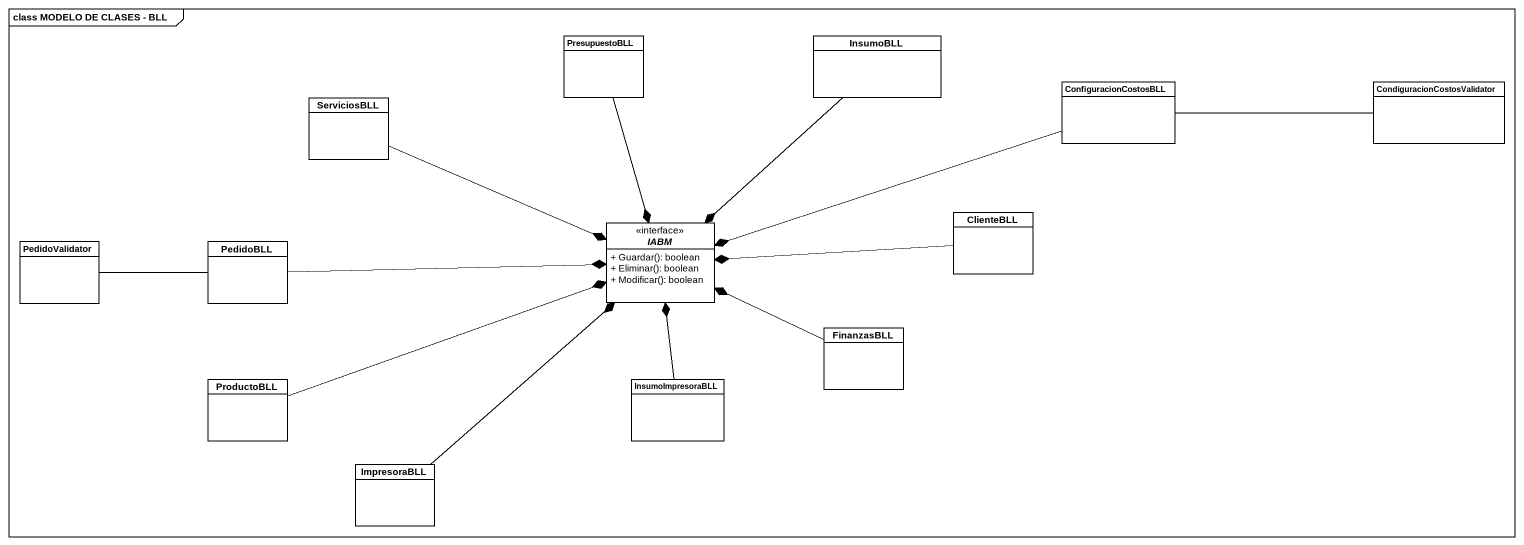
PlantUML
@startuml
mainframe class MODELO DE CLASES - BLL
hide circle
hide empty members
skinparam classAttributeIconSize 0
class PresupuestoBLL
class InsumoBLL
class ConfiguracionCostosBLL
class CondiguracionCostosValidator
class ServiciosBLL
class ClienteBLL
class PedidoValidator
class PedidoBLL
interface IABM {
  + Guardar(): boolean
  + Eliminar(): boolean
  + Modificar(): boolean
}
class FinanzasBLL
class ProductoBLL
class InsumoImpresoraBLL
class ImpresoraBLL
PresupuestoBLL --* IABM
InsumoBLL --* IABM
ConfiguracionCostosBLL -right- CondiguracionCostosValidator
ConfiguracionCostosBLL -left-* IABM
ServiciosBLL -right-* IABM
ClienteBLL -left-* IABM
PedidoBLL -left- PedidoValidator
PedidoBLL -right-* IABM
FinanzasBLL -left-* IABM
ProductoBLL -right-* IABM
InsumoImpresoraBLL -up-* IABM
ImpresoraBLL -up-* IABM
@enduml
